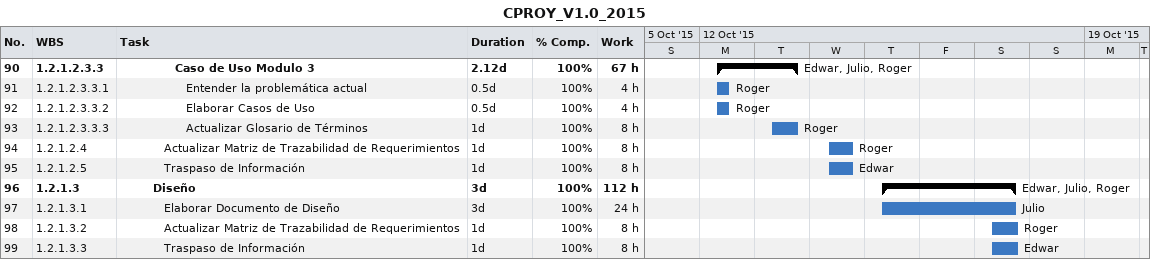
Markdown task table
CPROY_V1.0_2015

| ID | WBS | Task | Duration | Start | Finish | Resources | % complete | Work (h) |
|---|---|---|---|---|---|---|---|---|
| 90 | 1.2.1.2.3.3 | **Caso de Uso Modulo 3** | 2.12d | 2015-10-12 | 2015-10-13 | Edwar, Julio, Roger | 100 | 67 |
| 91 | 1.2.1.2.3.3.1 | Entender la problemática actual | 0.5d | 2015-10-12 | 2015-10-12 | Roger | 100 | 4 |
| 92 | 1.2.1.2.3.3.2 | Elaborar Casos de Uso | 0.5d | 2015-10-12 | 2015-10-12 | Roger | 100 | 4 |
| 93 | 1.2.1.2.3.3.3 | Actualizar Glosario de Términos | 1d | 2015-10-13 | 2015-10-13 | Roger | 100 | 8 |
| 94 | 1.2.1.2.4 | Actualizar Matriz de Trazabilidad de Requerimientos | 1d | 2015-10-14 | 2015-10-14 | Roger | 100 | 8 |
| 95 | 1.2.1.2.5 | Traspaso de Información | 1d | 2015-10-14 | 2015-10-14 | Edwar | 100 | 8 |
| 96 | 1.2.1.3 | **Diseño** | 3d | 2015-10-15 | 2015-10-17 | Edwar, Julio, Roger | 100 | 112 |
| 97 | 1.2.1.3.1 | Elaborar Documento de Diseño | 3d | 2015-10-15 | 2015-10-17 | Julio | 100 | 24 |
| 98 | 1.2.1.3.2 | Actualizar Matriz de Trazabilidad de Requerimientos | 1d | 2015-10-17 | 2015-10-17 | Roger | 100 | 8 |
| 99 | 1.2.1.3.3 | Traspaso de Información | 1d | 2015-10-17 | 2015-10-17 | Edwar | 100 | 8 |
